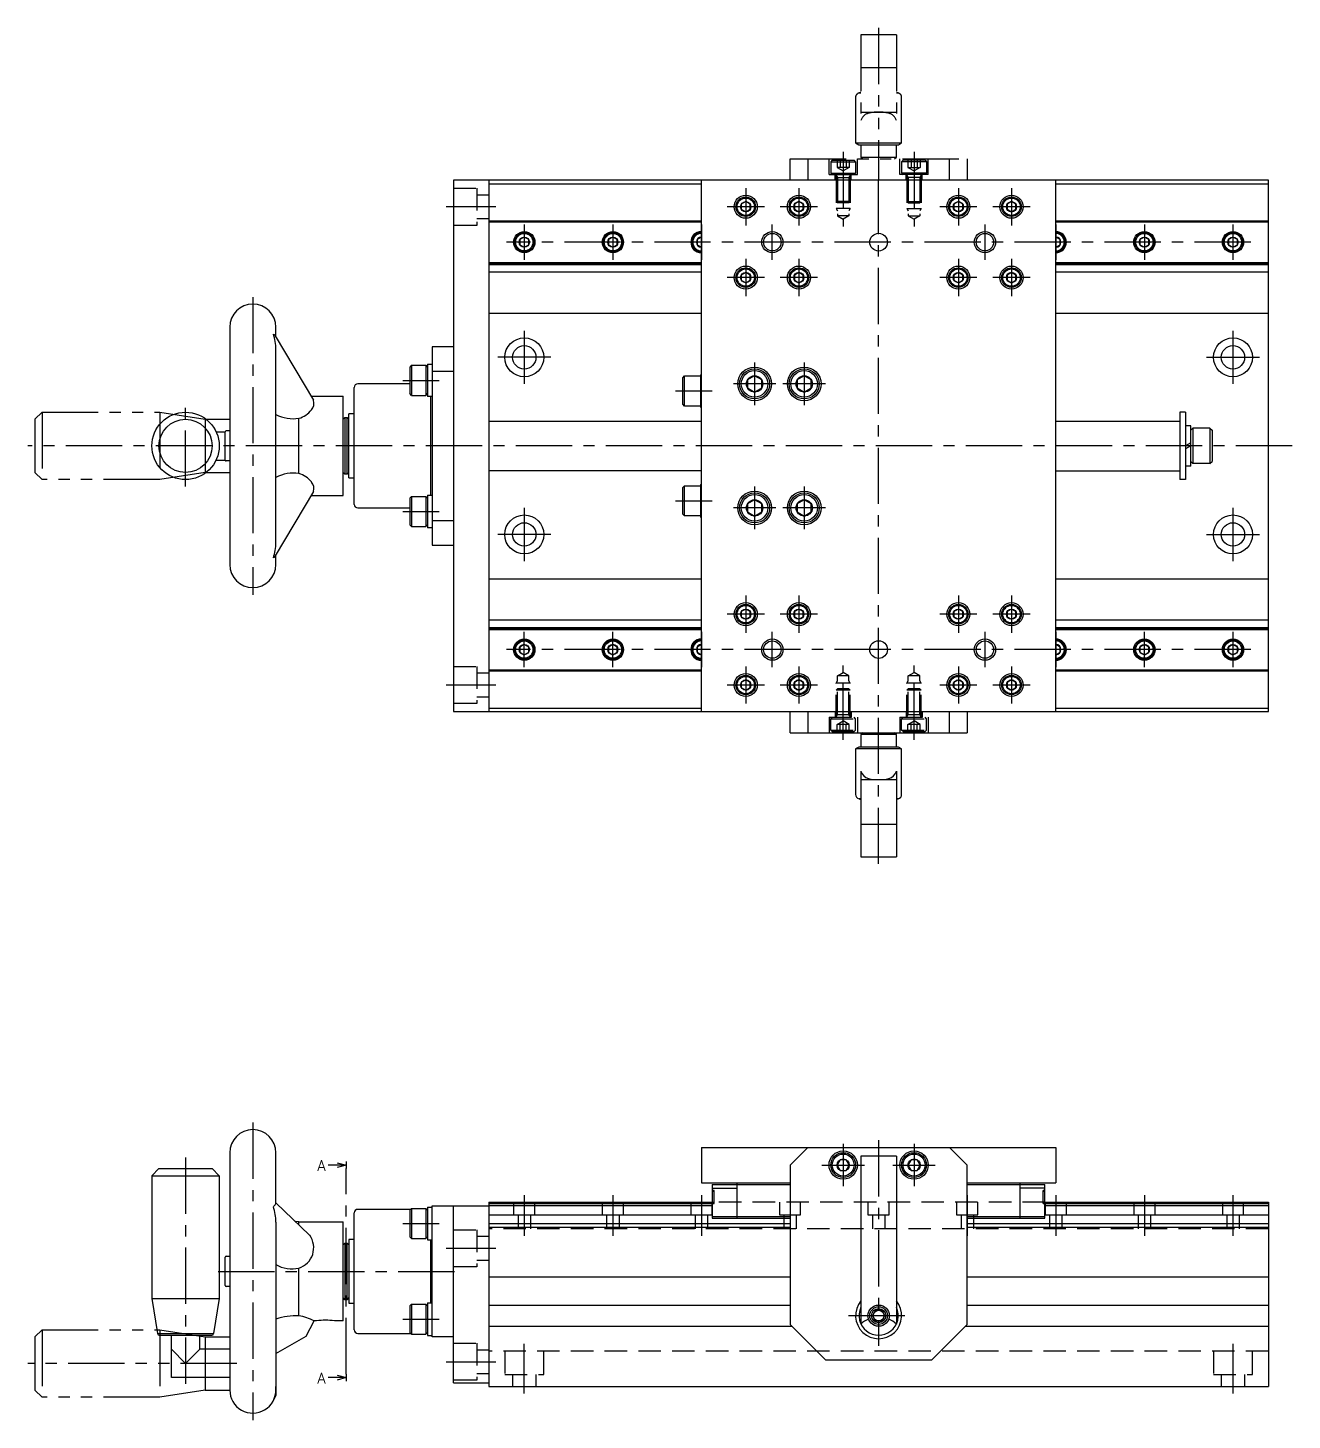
# Model space of a CAD drawing. Extents: x 0 to 704, y -11 to 401.
# Drawn here: x 346.9 to 703.7, y 8 to 401 of the extents above; entities that cross this region are included whole.
import ezdxf

# ---------------------------------------------------------------- set-up
doc = ezdxf.new("R2010")
doc.units = 0
doc.header["$LTSCALE"] = 0.5
for name, pattern in [('CENTER', [50.8, 31.75, -6.35, 6.35, -6.35]), ('DASHED', [19.05, 12.7, -6.35]), ('PHANTOM', [63.5, 31.75, -6.35, 6.35, -6.35, 6.35, -6.35])]:
    doc.linetypes.add(name, pattern=pattern)
for name, color, linetype in [('MSM_CENTER', 1, 'CENTER'), ('MSM_CONTINUOUS', 7, 'CONTINUOUS'), ('MSM_DASHED', 4, 'DASHED'), ('MSM_IMAGINARY', 6, 'PHANTOM'), ('MSM_NARROW', 5, 'CONTINUOUS'), ('MSM_PART_NUMBER', 7, 'CONTINUOUS')]:
    doc.layers.add(name, color=color, linetype=linetype)
doc.styles.get("Standard").update_dxf_attribs({"font": 'txt.shx', "height": 3, "bigfont": 'bigfont.shx'})

msp = doc.modelspace()

# ---------------------------------------------------------------- linework, layer by layer
at = {"layer": 'MSM_CENTER'}
for p, q in [((576.95, 366), (576.95, 344.96)), ((596.95, 366), (596.95, 344.96)), ((586.95, 165), (586.95, 358)), ((549.45, 355.75), (549.45, 345.25)), ((564.45, 355.75), (564.45, 345.25)), ((609.45, 355.75), (609.45, 345.25)), ((624.45, 355.75), (624.45, 345.25)), ((478.95, 350.5), (464.95, 350.5)), ((554.7, 350.5), (544.2, 350.5)), ((569.7, 350.5), (559.2, 350.5)), ((614.7, 350.5), (604.2, 350.5)), ((629.7, 350.5), (619.2, 350.5)), ((486.95, 345.5), (486.95, 335.5)), ((511.95, 345.5), (511.95, 335.5)), ((536.95, 345.5), (536.95, 335.5)), ((556.95, 335.5), (556.95, 345.5)), ((616.95, 345.5), (616.95, 335.5)), ((636.95, 345.5), (636.95, 335.5)), ((661.95, 345.5), (661.95, 335.5)), ((686.95, 345.5), (686.95, 335.5)), ((691.95, 340.5), (481.95, 340.5)), ((549.45, 335.75), (549.45, 325.25)), ((564.45, 335.75), (564.45, 325.25)), ((609.45, 335.75), (609.45, 325.25)), ((624.45, 335.75), (624.45, 325.25)), ((554.7, 330.5), (544.2, 330.5)), ((569.7, 330.5), (559.2, 330.5)), ((614.7, 330.5), (604.2, 330.5)), ((629.7, 330.5), (619.2, 330.5)), ((410.35, 325), (410.35, 241)), ((486.95, 315.5), (486.95, 300.5)), ((686.95, 315.5), (686.95, 300.5)), ((494.45, 308), (479.45, 308)), ((679.45, 308), (694.45, 308)), ((551.95, 306.5), (551.95, 294.5)), ((565.95, 306.5), (565.95, 294.5)), ((452.65, 301.5), (462.95, 301.5)), ((557.95, 300.5), (545.95, 300.5)), ((571.95, 300.5), (559.95, 300.5)), ((529.65, 298.5), (539.95, 298.5)), ((391.35, 271.5), (391.35, 294.5)), ((703.65, 283), (346.85, 283)), ((551.95, 271.5), (551.95, 259.5)), ((565.95, 271.5), (565.95, 259.5)), ((529.65, 267.5), (539.95, 267.5)), ((452.65, 264.5), (462.95, 264.5)), ((486.95, 265.5), (486.95, 250.5)), ((557.95, 265.5), (545.95, 265.5)), ((571.95, 265.5), (559.95, 265.5)), ((686.95, 265.5), (686.95, 250.5)), ((494.45, 258), (479.45, 258)), ((679.45, 258), (694.45, 258)), ((549.45, 240.75), (549.45, 230.25)), ((564.45, 240.75), (564.45, 230.25)), ((609.45, 240.75), (609.45, 230.25)), ((624.45, 240.75), (624.45, 230.25)), ((554.7, 235.5), (544.2, 235.5)), ((569.7, 235.5), (559.2, 235.5)), ((614.7, 235.5), (604.2, 235.5)), ((629.7, 235.5), (619.2, 235.5)), ((486.95, 220.5), (486.95, 230.5)), ((511.95, 220.5), (511.95, 230.5)), ((536.95, 230.5), (536.95, 220.5)), ((556.95, 220.5), (556.95, 230.5)), ((616.95, 230.5), (616.95, 220.5)), ((636.95, 230.5), (636.95, 220.5)), ((661.95, 220.5), (661.95, 230.5)), ((686.95, 230.5), (686.95, 220.5)), ((691.95, 225.5), (481.95, 225.5)), ((549.45, 220.75), (549.45, 210.25)), ((564.45, 220.75), (564.45, 210.25)), ((576.95, 200), (576.95, 221.03)), ((596.95, 200), (596.95, 221.03)), ((609.45, 220.75), (609.45, 210.25)), ((624.45, 220.75), (624.45, 210.25)), ((478.95, 215.5), (464.95, 215.5)), ((554.7, 215.5), (544.2, 215.5)), ((569.7, 215.5), (559.2, 215.5)), ((614.7, 215.5), (604.2, 215.5)), ((629.7, 215.5), (619.2, 215.5)), ((410.35, 92), (410.35, 8)), ((586.95, 87), (586.95, 29)), ((576.95, 86), (576.95, 74)), ((596.95, 86), (596.95, 74)), ((391.35, 82.1), (391.35, 18.24)), ((436.65, 21), (436.65, 79)), ((570.95, 80), (582.95, 80)), ((590.95, 80), (602.95, 80)), ((486.95, 71.5), (486.95, 60)), ((511.95, 71.5), (511.95, 60)), ((536.95, 71.5), (536.95, 60)), ((561.95, 71.5), (561.95, 60)), ((611.95, 71.5), (611.95, 60)), ((636.95, 71.5), (636.95, 60)), ((661.95, 71.5), (661.95, 60)), ((686.95, 71.5), (686.95, 60)), ((452.65, 63.5), (462.95, 63.5)), ((464.95, 56.5), (478.95, 56.5)), ((400.55, 50), (468.95, 50)), ((452.65, 36.5), (462.95, 36.5)), ((578.45, 37.5), (595.45, 37.5)), ((486.95, 15.5), (486.95, 29.5)), ((686.95, 29.5), (686.95, 15.5)), ((464.95, 24.5), (478.95, 24.5))]:
    msp.add_line(p, q, dxfattribs=at)
at = {"layer": 'MSM_CONTINUOUS'}
for p, q in [((466.95, 358), (466.95, 208)), ((696.95, 358), (466.95, 358)), ((476.95, 358), (476.95, 208)), ((536.95, 208), (536.95, 358)), ((636.95, 208), (636.95, 358)), ((696.95, 208), (696.95, 358)), ((476.95, 357), (536.95, 357)), ((636.95, 357), (696.95, 357)), ((549.45, 351.94), (548.2, 351.22)), ((548.2, 351.22), (548.2, 349.77)), ((548.2, 349.77), (549.45, 349.05)), ((550.7, 351.22), (549.45, 351.94)), ((549.45, 349.05), (550.7, 349.77)), ((550.7, 349.77), (550.7, 351.22)), ((564.45, 351.94), (563.2, 351.22)), ((563.2, 351.22), (563.2, 349.77)), ((563.2, 349.77), (564.45, 349.05)), ((565.7, 351.22), (564.45, 351.94)), ((564.45, 349.05), (565.7, 349.77)), ((565.7, 349.77), (565.7, 351.22)), ((609.45, 351.94), (608.2, 351.22)), ((608.2, 351.22), (608.2, 349.77)), ((608.2, 349.77), (609.45, 349.05)), ((610.7, 351.22), (609.45, 351.94)), ((609.45, 349.05), (610.7, 349.77)), ((610.7, 349.77), (610.7, 351.22)), ((624.45, 351.94), (623.2, 351.22)), ((623.2, 351.22), (623.2, 349.77)), ((623.2, 349.77), (624.45, 349.05)), ((625.7, 351.22), (624.45, 351.94)), ((624.45, 349.05), (625.7, 349.77)), ((625.7, 349.77), (625.7, 351.22)), ((476.95, 346.5), (536.95, 346.5)), ((476.95, 346.2), (536.95, 346.2)), ((636.95, 346.5), (696.95, 346.5)), ((636.95, 346.2), (696.95, 346.2)), ((486.95, 341.94), (485.7, 341.22)), ((488.2, 341.22), (486.95, 341.94)), ((511.95, 341.94), (510.7, 341.22)), ((513.2, 341.22), (511.95, 341.94)), ((536.95, 341.94), (535.7, 341.22)), ((638.2, 341.22), (636.95, 341.94)), ((661.95, 341.94), (660.7, 341.22)), ((663.2, 341.22), (661.95, 341.94)), ((686.95, 341.94), (685.7, 341.22)), ((688.2, 341.22), (686.95, 341.94)), ((485.7, 341.22), (485.7, 339.77)), ((485.7, 339.77), (486.95, 339.05)), ((486.95, 339.05), (488.2, 339.77)), ((488.2, 339.77), (488.2, 341.22)), ((510.7, 341.22), (510.7, 339.77)), ((510.7, 339.77), (511.95, 339.05)), ((511.95, 339.05), (513.2, 339.77)), ((513.2, 339.77), (513.2, 341.22)), ((535.7, 341.22), (535.7, 339.77)), ((535.7, 339.77), (536.95, 339.05)), ((636.95, 339.05), (638.2, 339.77)), ((638.2, 339.77), (638.2, 341.22)), ((660.7, 341.22), (660.7, 339.77)), ((660.7, 339.77), (661.95, 339.05)), ((661.95, 339.05), (663.2, 339.77)), ((663.2, 339.77), (663.2, 341.22)), ((685.7, 341.22), (685.7, 339.77)), ((685.7, 339.77), (686.95, 339.05)), ((686.95, 339.05), (688.2, 339.77)), ((688.2, 339.77), (688.2, 341.22)), ((476.95, 334.79), (536.95, 334.79)), ((476.95, 334.5), (536.95, 334.5)), ((476.95, 334.24), (536.95, 334.24)), ((636.95, 334.79), (696.95, 334.79)), ((636.95, 334.5), (696.95, 334.5)), ((636.95, 334.24), (696.95, 334.24)), ((476.95, 332.12), (536.95, 332.12)), ((549.45, 331.94), (548.2, 331.22)), ((548.2, 331.22), (548.2, 329.77)), ((550.7, 331.22), (549.45, 331.94)), ((550.7, 329.77), (550.7, 331.22)), ((564.45, 331.94), (563.2, 331.22)), ((563.2, 331.22), (563.2, 329.77)), ((565.7, 331.22), (564.45, 331.94)), ((565.7, 329.77), (565.7, 331.22)), ((609.45, 331.94), (608.2, 331.22)), ((608.2, 331.22), (608.2, 329.77)), ((610.7, 331.22), (609.45, 331.94)), ((610.7, 329.77), (610.7, 331.22)), ((624.45, 331.94), (623.2, 331.22)), ((623.2, 331.22), (623.2, 329.77)), ((625.7, 331.22), (624.45, 331.94)), ((625.7, 329.77), (625.7, 331.22)), ((636.95, 332.12), (696.95, 332.12)), ((548.2, 329.77), (549.45, 329.05)), ((549.45, 329.05), (550.7, 329.77)), ((563.2, 329.77), (564.45, 329.05)), ((564.45, 329.05), (565.7, 329.77)), ((608.2, 329.77), (609.45, 329.05)), ((609.45, 329.05), (610.7, 329.77)), ((623.2, 329.77), (624.45, 329.05)), ((624.45, 329.05), (625.7, 329.77)), ((476.95, 320.5), (536.95, 320.5)), ((636.95, 320.5), (696.95, 320.5)), ((403.85, 316.5), (403.85, 249.5)), ((416.85, 313.76), (416.85, 316.5)), ((416.67, 314.06), (427.46, 295.86)), ((466.95, 311), (460.95, 311)), ((460.95, 311), (460.95, 255)), ((416.85, 255.65), (416.85, 310.25)), ((455.15, 305.75), (454.65, 305.25)), ((454.65, 305.25), (454.65, 297.75)), ((455.15, 305.75), (455.15, 297.25)), ((455.15, 305.75), (459.15, 305.75)), ((459.15, 305.75), (459.65, 305.25)), ((459.15, 305.75), (459.15, 297.25)), ((459.65, 306.1), (460.95, 306.1)), ((459.65, 306.1), (459.65, 296.9)), ((466.95, 304.01), (460.95, 304.01)), ((531.65, 302.25), (532.15, 302.75)), ((532.15, 302.75), (536.65, 302.75)), ((532.15, 294.25), (532.15, 302.75)), ((536.65, 303.1), (536.95, 303.1)), ((536.65, 303.1), (536.65, 293.9)), ((551.95, 302.8), (549.95, 301.65)), ((553.95, 301.65), (551.95, 302.8)), ((565.95, 302.8), (563.95, 301.65)), ((567.95, 301.65), (565.95, 302.8)), ((438.95, 266.5), (438.95, 299.5)), ((454.65, 300.5), (439.95, 300.5)), ((531.65, 294.75), (531.65, 302.25)), ((549.95, 301.65), (549.95, 299.34)), ((549.95, 299.34), (551.95, 298.19)), ((551.95, 298.19), (553.95, 299.34)), ((553.95, 299.34), (553.95, 301.65)), ((563.95, 301.65), (563.95, 299.34)), ((563.95, 299.34), (565.95, 298.19)), ((565.95, 298.19), (567.95, 299.34)), ((567.95, 299.34), (567.95, 301.65)), ((426.79, 297), (435.85, 297)), ((435.85, 269), (435.85, 297)), ((455.15, 297.25), (454.65, 297.75)), ((455.15, 297.25), (459.15, 297.25)), ((459.15, 297.25), (459.65, 297.75)), ((460.95, 296.9), (459.65, 296.9)), ((460.55, 269.1), (460.55, 296.9)), ((536.65, 298.5), (536.95, 298.67)), ((536.65, 297.74), (536.95, 297.92)), ((436.35, 291), (435.85, 290.5)), ((436.35, 291), (436.35, 275)), ((436.35, 291), (436.95, 291)), ((436.95, 275), (436.95, 291)), ((436.95, 291), (437.45, 290.5)), ((438.95, 292), (437.45, 292)), ((437.45, 274), (437.45, 292)), ((532.15, 294.25), (531.65, 294.75)), ((536.65, 294.25), (532.15, 294.25)), ((536.65, 293.9), (536.95, 293.9)), ((671.95, 292.5), (671.95, 273.5)), ((673.55, 292.5), (671.95, 292.5)), ((673.55, 292.5), (673.55, 273.5)), ((399.97, 287), (402.55, 287)), ((402.55, 279), (402.55, 287)), ((403.85, 287.25), (402.8, 287.25)), ((423.35, 275.2), (423.35, 290.79)), ((476.95, 290), (536.95, 290)), ((636.95, 290), (671.95, 290)), ((675.05, 288.7), (673.55, 288.7)), ((675.05, 277.3), (675.05, 288.7)), ((675.65, 288), (675.05, 287.4)), ((675.65, 288), (675.65, 278)), ((680.45, 288), (675.65, 288)), ((680.45, 288), (680.45, 278)), ((680.45, 288), (681.05, 287.4)), ((681.05, 287.4), (681.05, 278.6)), ((675.05, 283.86), (673.55, 283)), ((675.05, 283), (673.55, 282.13)), ((399.97, 279), (402.55, 279)), ((403.85, 278.75), (402.8, 278.75)), ((436.35, 275), (435.85, 275.5)), ((436.95, 275), (437.45, 275.5)), ((536.95, 276), (476.95, 276)), ((636.95, 276), (671.95, 276)), ((675.05, 277.3), (673.55, 277.3)), ((675.65, 278), (675.05, 278.6)), ((680.45, 278), (675.65, 278)), ((680.45, 278), (681.05, 278.6)), ((436.95, 275), (436.35, 275)), ((437.45, 274), (438.95, 274)), ((531.65, 271.25), (532.15, 271.75)), ((531.65, 263.75), (531.65, 271.25)), ((532.15, 271.75), (536.65, 271.75)), ((532.15, 263.25), (532.15, 271.75)), ((536.65, 272.1), (536.95, 272.1)), ((536.65, 272.1), (536.65, 262.9)), ((673.55, 273.5), (671.95, 273.5)), ((427.46, 270.13), (416.68, 251.93)), ((426.79, 269), (435.85, 269)), ((455.15, 268.75), (454.65, 268.25)), ((454.65, 268.25), (454.65, 260.75)), ((455.15, 268.75), (455.15, 260.25)), ((455.15, 268.75), (459.15, 268.75)), ((459.15, 268.75), (459.65, 268.25)), ((459.15, 268.75), (459.15, 260.25)), ((459.65, 269.1), (460.95, 269.1)), ((459.65, 269.1), (459.65, 259.9)), ((536.65, 267.5), (536.95, 267.67)), ((551.95, 267.8), (549.95, 266.65)), ((553.95, 266.65), (551.95, 267.8)), ((565.95, 267.8), (563.95, 266.65)), ((567.95, 266.65), (565.95, 267.8)), ((439.95, 265.5), (454.65, 265.5)), ((532.15, 263.25), (531.65, 263.75)), ((536.65, 266.74), (536.95, 266.92)), ((549.95, 266.65), (549.95, 264.34)), ((549.95, 264.34), (551.95, 263.19)), ((551.95, 263.19), (553.95, 264.34)), ((553.95, 264.34), (553.95, 266.65)), ((563.95, 266.65), (563.95, 264.34)), ((563.95, 264.34), (565.95, 263.19)), ((565.95, 263.19), (567.95, 264.34)), ((567.95, 264.34), (567.95, 266.65)), ((455.15, 260.25), (454.65, 260.75)), ((455.15, 260.25), (459.15, 260.25)), ((459.15, 260.25), (459.65, 260.75)), ((460.95, 259.9), (459.65, 259.9)), ((460.95, 261.98), (466.95, 261.98)), ((536.65, 263.25), (532.15, 263.25)), ((536.65, 262.9), (536.95, 262.9)), ((416.85, 249.5), (416.85, 252.22)), ((460.95, 255), (466.95, 255)), ((476.95, 245.5), (536.95, 245.5)), ((636.95, 245.5), (696.95, 245.5)), ((549.45, 236.94), (548.2, 236.22)), ((548.2, 236.22), (548.2, 234.77)), ((550.7, 236.22), (549.45, 236.94)), ((550.7, 234.77), (550.7, 236.22)), ((564.45, 236.94), (563.2, 236.22)), ((563.2, 236.22), (563.2, 234.77)), ((565.7, 236.22), (564.45, 236.94)), ((565.7, 234.77), (565.7, 236.22)), ((609.45, 236.94), (608.2, 236.22)), ((608.2, 236.22), (608.2, 234.77)), ((610.7, 236.22), (609.45, 236.94)), ((610.7, 234.77), (610.7, 236.22)), ((624.45, 236.94), (623.2, 236.22)), ((623.2, 236.22), (623.2, 234.77)), ((625.7, 236.22), (624.45, 236.94)), ((625.7, 234.77), (625.7, 236.22)), ((476.95, 233.87), (536.95, 233.87)), ((548.2, 234.77), (549.45, 234.05)), ((549.45, 234.05), (550.7, 234.77)), ((563.2, 234.77), (564.45, 234.05)), ((564.45, 234.05), (565.7, 234.77)), ((608.2, 234.77), (609.45, 234.05)), ((609.45, 234.05), (610.7, 234.77)), ((623.2, 234.77), (624.45, 234.05)), ((624.45, 234.05), (625.7, 234.77)), ((636.95, 233.87), (696.95, 233.87)), ((476.95, 231.75), (536.95, 231.75)), ((476.95, 231.5), (536.95, 231.5)), ((476.95, 231.2), (536.95, 231.2)), ((636.95, 231.75), (696.95, 231.75)), ((636.95, 231.5), (696.95, 231.5)), ((636.95, 231.2), (696.95, 231.2)), ((486.95, 226.94), (485.7, 226.22)), ((485.7, 226.22), (485.7, 224.77)), ((485.7, 224.77), (486.95, 224.05)), ((488.2, 226.22), (486.95, 226.94)), ((486.95, 224.05), (488.2, 224.77)), ((488.2, 224.77), (488.2, 226.22)), ((511.95, 226.94), (510.7, 226.22)), ((510.7, 226.22), (510.7, 224.77)), ((510.7, 224.77), (511.95, 224.05)), ((513.2, 226.22), (511.95, 226.94)), ((511.95, 224.05), (513.2, 224.77)), ((513.2, 224.77), (513.2, 226.22)), ((536.95, 226.94), (535.7, 226.22)), ((535.7, 226.22), (535.7, 224.77)), ((535.7, 224.77), (536.95, 224.05)), ((638.2, 226.22), (636.95, 226.94)), ((636.95, 224.05), (638.2, 224.77)), ((638.2, 224.77), (638.2, 226.22)), ((661.95, 226.94), (660.7, 226.22)), ((660.7, 226.22), (660.7, 224.77)), ((660.7, 224.77), (661.95, 224.05)), ((663.2, 226.22), (661.95, 226.94)), ((661.95, 224.05), (663.2, 224.77)), ((663.2, 224.77), (663.2, 226.22)), ((686.95, 226.94), (685.7, 226.22)), ((685.7, 226.22), (685.7, 224.77)), ((685.7, 224.77), (686.95, 224.05)), ((688.2, 226.22), (686.95, 226.94)), ((686.95, 224.05), (688.2, 224.77)), ((688.2, 224.77), (688.2, 226.22)), ((476.95, 219.79), (536.95, 219.79)), ((476.95, 219.5), (536.95, 219.5)), ((549.45, 216.94), (548.2, 216.22)), ((548.2, 216.22), (548.2, 214.77)), ((550.7, 216.22), (549.45, 216.94)), ((550.7, 214.77), (550.7, 216.22)), ((564.45, 216.94), (563.2, 216.22)), ((563.2, 216.22), (563.2, 214.77)), ((565.7, 216.22), (564.45, 216.94)), ((565.7, 214.77), (565.7, 216.22)), ((609.45, 216.94), (608.2, 216.22)), ((608.2, 216.22), (608.2, 214.77)), ((610.7, 216.22), (609.45, 216.94)), ((610.7, 214.77), (610.7, 216.22)), ((624.45, 216.94), (623.2, 216.22)), ((623.2, 216.22), (623.2, 214.77)), ((625.7, 216.22), (624.45, 216.94)), ((625.7, 214.77), (625.7, 216.22)), ((636.95, 219.79), (696.95, 219.79)), ((636.95, 219.5), (696.95, 219.5)), ((548.2, 214.77), (549.45, 214.05)), ((549.45, 214.05), (550.7, 214.77)), ((563.2, 214.77), (564.45, 214.05)), ((564.45, 214.05), (565.7, 214.77)), ((608.2, 214.77), (609.45, 214.05)), ((609.45, 214.05), (610.7, 214.77)), ((623.2, 214.77), (624.45, 214.05)), ((624.45, 214.05), (625.7, 214.77)), ((476.95, 209), (536.95, 209)), ((636.95, 209), (696.95, 209)), ((466.95, 208), (696.95, 208)), ((561.95, 202), (561.95, 208)), ((566.95, 208), (566.95, 202)), ((606.95, 202), (606.95, 208)), ((611.95, 208), (611.95, 202)), ((561.95, 202), (611.95, 202)), ((582.45, 202), (581.95, 201.5)), ((581.95, 201.5), (581.95, 198)), ((591.95, 201.5), (581.95, 201.5)), ((591.95, 201.5), (591.45, 202)), ((591.95, 198), (591.95, 201.5)), ((581.32, 198), (580.45, 197.5)), ((580.45, 197.5), (580.45, 184.63)), ((593.45, 197.5), (580.45, 197.5)), ((592.59, 198), (581.32, 198)), ((593.45, 197.5), (592.59, 198)), ((593.45, 184.63), (593.45, 197.5)), ((581.95, 191.14), (581.95, 167)), ((591.95, 188.78), (581.95, 188.78)), ((591.95, 191.14), (591.95, 167)), ((581.95, 183.37), (581.43, 183.37)), ((592.48, 183.37), (591.95, 183.37)), ((581.95, 176.22), (591.95, 176.22)), ((581.95, 167), (591.95, 167)), ((403.85, 83.5), (403.85, 16.5)), ((416.85, 69.38), (416.85, 83.5)), ((536.95, 85), (536.95, 75)), ((536.95, 85), (636.95, 85)), ((566.95, 85), (561.95, 80)), ((611.95, 80), (606.95, 85)), ((636.95, 85), (636.95, 75)), ((381.85, 77), (383.85, 79)), ((383.85, 79), (398.85, 79)), ((400.85, 77), (398.85, 79)), ((561.95, 80), (561.95, 35)), ((576.09, 81.5), (575.22, 80)), ((575.22, 80), (576.09, 78.5)), ((577.82, 81.5), (576.09, 81.5)), ((578.68, 80), (577.82, 81.5)), ((577.82, 78.5), (578.68, 80)), ((591.95, 82.5), (581.95, 82.5)), ((581.95, 82.5), (581.95, 35.14)), ((591.95, 82.5), (591.95, 35.14)), ((596.09, 81.5), (595.22, 80)), ((595.22, 80), (596.09, 78.5)), ((597.82, 81.5), (596.09, 81.5)), ((598.68, 80), (597.82, 81.5)), ((597.82, 78.5), (598.68, 80)), ((611.95, 35), (611.95, 80)), ((381.85, 77), (381.85, 42.33)), ((381.85, 77), (400.85, 77)), ((400.85, 77), (400.85, 42.33)), ((536.95, 75), (561.95, 75)), ((547, 65), (547, 75)), ((576.09, 78.5), (577.82, 78.5)), ((596.09, 78.5), (597.82, 78.5)), ((611.95, 75), (636.95, 75)), ((626.9, 65), (626.9, 75)), ((540, 74.5), (561.95, 74.5)), ((540, 74.5), (540, 65)), ((540, 73.5), (547, 73.5)), ((540.5, 72.8), (540, 72.8)), ((540.5, 72.5), (540, 72.5)), ((540.5, 69.2), (540.5, 72.8)), ((611.95, 74.5), (633.9, 74.5)), ((633.9, 73.5), (626.9, 73.5)), ((633.9, 72.8), (633.4, 72.8)), ((633.4, 69.2), (633.4, 72.8)), ((633.9, 72.5), (633.4, 72.5)), ((633.9, 65), (633.9, 74.5)), ((426.38, 60.19), (416.85, 69.38)), ((454.9, 67.5), (439.95, 67.5)), ((455.15, 67.75), (454.65, 67.25)), ((454.65, 67.25), (454.65, 59.75)), ((455.15, 67.75), (455.15, 59.25)), ((455.15, 67.75), (459.15, 67.75)), ((459.15, 67.75), (459.65, 67.25)), ((459.15, 67.75), (459.15, 59.25)), ((459.65, 68.1), (460.95, 68.1)), ((459.65, 68.1), (459.65, 58.9)), ((460.95, 68.5), (476.95, 68.5)), ((460.95, 31.5), (460.95, 68.5)), ((466.95, 18.5), (466.95, 68.5)), ((476.95, 69.5), (540.5, 69.5)), ((476.95, 69.5), (476.95, 17.5)), ((476.95, 69.2), (540, 69.2)), ((476.95, 68.55), (540, 68.55)), ((540, 69.2), (540.5, 69.2)), ((633.4, 69.5), (696.95, 69.5)), ((633.4, 69.2), (633.9, 69.2)), ((633.9, 69.2), (696.95, 69.2)), ((633.9, 68.55), (696.95, 68.55)), ((696.95, 69.5), (696.95, 17.5)), ((416.85, 63.89), (416.85, 14.93)), ((423.35, 64), (422.34, 64.09)), ((423.35, 63.11), (423.35, 64)), ((423.35, 64), (435.85, 64)), ((435.85, 36), (435.85, 64)), ((438.95, 33.5), (438.95, 66.5)), ((476.95, 65.95), (540, 65.95)), ((476.95, 63.5), (561.95, 63.5)), ((540, 65.5), (561.95, 65.5)), ((540, 65), (561.95, 65)), ((611.95, 65.5), (633.9, 65.5)), ((611.95, 65), (633.9, 65)), ((611.95, 63.5), (696.95, 63.5)), ((633.9, 65.95), (696.95, 65.95)), ((438.95, 59), (437.45, 59)), ((437.45, 59), (437.45, 41)), ((455.15, 59.25), (454.65, 59.75)), ((455.15, 59.25), (459.15, 59.25)), ((459.15, 59.25), (459.65, 59.75)), ((476.95, 62.49), (561.95, 62.49)), ((611.95, 62.49), (696.95, 62.49)), ((436.35, 58), (435.85, 57.5)), ((436.35, 58), (436.35, 42)), ((436.35, 58), (436.95, 58)), ((436.95, 42), (436.95, 58)), ((436.95, 58), (437.45, 57.5)), ((459.65, 58.9), (460.95, 58.9)), ((460.55, 41.1), (460.55, 58.9)), ((402.55, 46), (402.55, 54)), ((402.8, 54.25), (403.85, 54.25)), ((423.35, 37.44), (423.35, 50.93)), ((476.95, 48.5), (561.95, 48.5)), ((611.95, 48.5), (696.95, 48.5)), ((403.85, 45.75), (402.8, 45.75)), ((381.85, 42.33), (400.85, 42.33)), ((381.85, 42.33), (383.42, 32.42)), ((400.85, 42.33), (399.28, 32.42)), ((436.35, 42), (435.85, 42.5)), ((436.95, 42), (436.35, 42)), ((436.95, 42), (437.45, 42.5)), ((437.45, 41), (438.95, 41)), ((455.15, 40.75), (454.65, 40.25)), ((454.65, 40.25), (454.65, 32.75)), ((455.15, 40.75), (455.15, 32.25)), ((455.15, 40.75), (459.15, 40.75)), ((459.15, 40.75), (459.65, 40.25)), ((459.15, 40.75), (459.15, 32.25)), ((459.65, 41.1), (460.95, 41.1)), ((459.65, 41.1), (459.65, 31.9)), ((476.95, 40.5), (561.95, 40.5)), ((611.95, 40.5), (696.95, 40.5)), ((425.43, 31.67), (427.65, 36)), ((428.35, 36), (427.65, 36)), ((435.85, 36), (433.35, 36)), ((586.09, 39), (585.22, 37.5)), ((585.22, 37.5), (586.09, 36)), ((587.82, 39), (586.09, 39)), ((586.09, 36), (587.82, 36)), ((588.68, 37.5), (587.82, 39)), ((587.82, 36), (588.68, 37.5)), ((383.42, 32.42), (399.28, 32.42)), ((383.92, 32), (398.79, 32)), ((387.35, 20), (387.35, 32)), ((395.35, 28), (395.35, 32)), ((416.85, 26.83), (425.43, 31.67)), ((439.95, 32.5), (454.9, 32.5)), ((455.15, 32.25), (454.65, 32.75)), ((455.15, 32.25), (459.15, 32.25)), ((459.15, 32.25), (459.65, 32.75)), ((459.65, 31.9), (460.95, 31.9)), ((466.95, 31.5), (460.95, 31.5)), ((476.95, 34.5), (562.45, 34.5)), ((561.95, 35), (571.95, 25)), ((601.95, 25), (611.95, 35)), ((611.45, 34.5), (696.95, 34.5)), ((387.35, 28), (391.35, 24)), ((391.35, 24), (395.35, 28)), ((403.85, 28), (395.35, 28)), ((571.95, 25), (601.95, 25)), ((403.85, 20), (387.35, 20)), ((416.8, 17.54), (416.85, 17.48)), ((416.85, 16.64), (416.8, 17.54)), ((466.95, 18.5), (476.95, 18.5)), ((476.95, 17.5), (696.95, 17.5)), ((416.14, 13.54), (416.85, 14.93))]:
    msp.add_line(p, q, dxfattribs=at)
for centre, radius in [((549.45, 350.5), 3.25), ((564.45, 350.5), 3.25), ((609.45, 350.5), 3.25), ((624.45, 350.5), 3.25), ((549.45, 350.5), 2.75), ((549.45, 350.5), 2.45), ((549.45, 350.5), 1.44), ((564.45, 350.5), 2.75), ((564.45, 350.5), 2.45), ((564.45, 350.5), 1.44), ((609.45, 350.5), 2.75), ((609.45, 350.5), 2.45), ((609.45, 350.5), 1.44), ((624.45, 350.5), 2.75), ((624.45, 350.5), 2.45), ((624.45, 350.5), 1.44), ((486.95, 340.5), 3), ((486.95, 340.5), 2.75), ((486.95, 340.5), 2.45), ((486.95, 340.5), 1.44), ((511.95, 340.5), 3), ((511.95, 340.5), 2.75), ((511.95, 340.5), 2.45), ((511.95, 340.5), 1.44), ((556.95, 340.5), 2.46), ((586.95, 340.5), 2.5), ((616.95, 340.5), 2.46), ((661.95, 340.5), 3), ((661.95, 340.5), 2.75), ((661.95, 340.5), 2.45), ((661.95, 340.5), 1.44), ((686.95, 340.5), 3), ((686.95, 340.5), 2.75), ((686.95, 340.5), 2.45), ((686.95, 340.5), 1.44), ((549.45, 330.5), 3.25), ((549.45, 330.5), 2.75), ((549.45, 330.5), 2.45), ((549.45, 330.5), 1.44), ((564.45, 330.5), 3.25), ((564.45, 330.5), 2.75), ((564.45, 330.5), 2.45), ((564.45, 330.5), 1.44), ((609.45, 330.5), 3.25), ((609.45, 330.5), 2.75), ((609.45, 330.5), 2.45), ((609.45, 330.5), 1.44), ((624.45, 330.5), 3.25), ((624.45, 330.5), 2.75), ((624.45, 330.5), 2.45), ((624.45, 330.5), 1.44), ((486.95, 308), 5.5), ((486.95, 308), 3.3), ((686.95, 308), 5.5), ((686.95, 308), 3.3), ((551.95, 300.5), 4.75), ((551.95, 300.5), 4.25), ((551.95, 300.5), 3.75), ((551.95, 300.5), 2.31), ((565.95, 300.5), 4.75), ((565.95, 300.5), 4.25), ((565.95, 300.5), 3.75), ((565.95, 300.5), 2.31), ((391.35, 283), 9.5), ((391.35, 283), 7.5), ((551.95, 265.5), 4.75), ((551.95, 265.5), 4.25), ((551.95, 265.5), 3.75), ((551.95, 265.5), 2.31), ((565.95, 265.5), 4.75), ((565.95, 265.5), 4.25), ((565.95, 265.5), 3.75), ((565.95, 265.5), 2.31), ((486.95, 258), 5.5), ((686.95, 258), 5.5), ((486.95, 258), 3.3), ((686.95, 258), 3.3), ((549.45, 235.5), 3.25), ((549.45, 235.5), 2.75), ((549.45, 235.5), 2.45), ((549.45, 235.5), 1.44), ((564.45, 235.5), 3.25), ((564.45, 235.5), 2.75), ((564.45, 235.5), 2.45), ((564.45, 235.5), 1.44), ((609.45, 235.5), 3.25), ((609.45, 235.5), 2.75), ((609.45, 235.5), 2.45), ((609.45, 235.5), 1.44), ((624.45, 235.5), 3.25), ((624.45, 235.5), 2.75), ((624.45, 235.5), 2.45), ((624.45, 235.5), 1.44), ((486.95, 225.5), 3), ((486.95, 225.5), 2.75), ((486.95, 225.5), 2.45), ((511.95, 225.5), 3), ((511.95, 225.5), 2.75), ((511.95, 225.5), 2.45), ((556.95, 225.5), 2.46), ((586.95, 225.5), 2.5), ((616.95, 225.5), 2.46), ((661.95, 225.5), 3), ((661.95, 225.5), 2.75), ((661.95, 225.5), 2.45), ((686.95, 225.5), 3), ((686.95, 225.5), 2.75), ((686.95, 225.5), 2.45), ((486.95, 225.5), 1.44), ((511.95, 225.5), 1.44), ((661.95, 225.5), 1.44), ((686.95, 225.5), 1.44), ((549.45, 215.5), 3.25), ((549.45, 215.5), 2.75), ((549.45, 215.5), 2.45), ((549.45, 215.5), 1.44), ((564.45, 215.5), 3.25), ((564.45, 215.5), 2.75), ((564.45, 215.5), 2.45), ((564.45, 215.5), 1.44), ((609.45, 215.5), 3.25), ((609.45, 215.5), 2.75), ((609.45, 215.5), 2.45), ((609.45, 215.5), 1.44), ((624.45, 215.5), 3.25), ((624.45, 215.5), 2.75), ((624.45, 215.5), 2.45), ((624.45, 215.5), 1.44), ((576.95, 80), 4), ((576.95, 80), 3.5), ((576.95, 80), 3.1), ((596.95, 80), 4), ((596.95, 80), 3.5), ((596.95, 80), 3.1), ((576.95, 80), 1.73), ((596.95, 80), 1.73), ((586.95, 37.5), 3), ((586.95, 37.5), 2.5), ((586.95, 37.5), 1.5)]:
    msp.add_circle(centre, radius, dxfattribs=at)
for centre, radius, start, end in [((536.95, 340.5), 3, 90, 270), ((536.95, 340.5), 2.75, 90, 270), ((536.95, 340.5), 2.45, 90, 270), ((536.95, 340.5), 1.44, 90, 270), ((636.95, 340.5), 3, 270, 90), ((636.95, 340.5), 2.75, 270, 90), ((636.95, 340.5), 2.45, 270, 90), ((636.95, 340.5), 1.44, 270, 90), ((410.35, 316.5), 6.5, 0, 180), ((404.03, 310.35), 12.82, 359.5719, 19.2328), ((415.61, 313.47), 1.22, 29.0683, 64.5286), ((439.95, 299.5), 1, 90, 180), ((424.96, 295), 2.64, 316.6036, 19.0864), ((421.81, 301.52), 10.85, 242.8197, 278.2299), ((421.52, 297.29), 6.76, 285.7696, 322.5638), ((402.8, 287), 0.251, 90.1566, 179.9351), ((402.8, 279), 0.25, 180, 270), ((421.81, 264.47), 10.85, 81.7701, 117.1803), ((421.52, 268.7), 6.76, 37.4362, 74.2304), ((424.96, 270.99), 2.64, 340.9136, 43.3964), ((439.95, 266.5), 1, 180, 270), ((404.04, 255.64), 12.81, 340.7625, 0.0728), ((415.61, 252.52), 1.22, 295.4714, 330.9317), ((410.35, 249.5), 6.5, 180, 0), ((536.95, 225.5), 3, 90, 270), ((536.95, 225.5), 2.75, 90, 270), ((536.95, 225.5), 2.45, 90, 270), ((636.95, 225.5), 3, 270, 90), ((636.95, 225.5), 2.75, 270, 90), ((636.95, 225.5), 2.45, 270, 90), ((536.95, 225.5), 1.44, 90, 270), ((636.95, 225.5), 1.44, 270, 90), ((549.45, 215.5), 1.28, 60, 120), ((584.74, 191.94), 2.9, 195.9752, 257.0752), ((586.62, 198.79), 10.01, 255.3277, 271.8838), ((587.28, 198.79), 10.01, 268.1162, 284.6723), ((589.17, 191.94), 2.9, 282.9248, 344.0248), ((581.75, 184.63), 1.3, 180, 255.4299), ((586.95, 204.64), 21.97, 255.4299, 256.8456), ((586.95, 204.64), 21.97, 283.1544, 284.5701), ((592.15, 184.63), 1.3, 284.5701, 0), ((410.35, 83.5), 6.5, 0, 180), ((413.65, 70.83), 3.6, 313.7895, 329.2334), ((403.38, 63.91), 13.48, 359.9182, 18.7196), ((416.04, 69.4), 0.816, 329.6799, 358.5219), ((439.95, 66.5), 1, 90, 180), ((421.5, 56.66), 6.03, 287.9436, 35.8477), ((402.8, 54), 0.25, 90, 180), ((421.32, 59.44), 8.75, 239.3292, 283.4595), ((402.8, 46), 0.25, 180, 270), ((586.95, 37.5), 6.5, 140.2849, 39.7151), ((586.95, 37.5), 5.53, 154.7754, 25.2246), ((422.82, 17.4), 20.04, 88.4678, 107.3123), ((421.24, 23.96), 13.64, 61.953, 81.0723), ((430.86, 19.66), 16.53, 81.3468, 98.7321), ((586.81, 29.89), 7.15, 112.1156, 132.7693), ((587.1, 29.89), 7.15, 47.2307, 67.8844), ((383.92, 32.5), 0.5, 189, 270), ((398.79, 32.5), 0.5, 270, 351), ((439.95, 33.5), 1, 180, 270), ((410.35, 16.5), 6.5, 180.0069, 1.2501)]:
    msp.add_arc(centre, radius, start, end, dxfattribs=at)
at = {"layer": 'MSM_DASHED'}
for p, q in [((574.95, 358), (574.95, 350)), ((575.33, 358), (575.33, 347.9)), ((578.57, 358), (578.57, 347.9)), ((578.95, 358), (578.95, 350)), ((594.95, 358), (594.95, 350)), ((595.33, 358), (595.33, 347.9)), ((598.57, 358), (598.57, 347.9)), ((598.95, 358), (598.95, 350)), ((466.95, 355.75), (473.55, 355.75)), ((473.55, 355.75), (473.55, 345.25)), ((476.95, 353.8), (473.55, 353.8)), ((578.95, 350), (574.95, 350)), ((574.95, 350), (575.33, 349.34)), ((578.95, 350), (578.57, 349.34)), ((594.95, 350), (598.95, 350)), ((594.95, 350), (595.33, 349.34)), ((598.95, 350), (598.57, 349.34)), ((473.55, 347.2), (476.95, 347.2)), ((578.57, 347.9), (575.33, 347.9)), ((575.33, 347.9), (576.95, 346.96)), ((578.57, 347.9), (576.95, 346.96)), ((595.33, 347.9), (598.57, 347.9)), ((595.33, 347.9), (596.95, 346.96)), ((598.57, 347.9), (596.95, 346.96)), ((473.55, 345.25), (466.95, 345.25)), ((466.95, 220.75), (473.55, 220.75)), ((473.55, 220.75), (473.55, 210.25)), ((476.95, 218.8), (473.55, 218.8)), ((574.95, 216), (575.33, 216.65)), ((575.33, 218.1), (576.95, 219.03)), ((575.33, 207.2), (575.33, 218.1)), ((578.57, 218.1), (575.33, 218.1)), ((578.57, 218.1), (576.95, 219.03)), ((578.57, 207.2), (578.57, 218.1)), ((578.95, 216), (578.57, 216.65)), ((594.95, 216), (595.33, 216.65)), ((595.33, 218.1), (596.95, 219.03)), ((595.33, 207.2), (595.33, 218.1)), ((598.57, 218.1), (595.33, 218.1)), ((598.57, 218.1), (596.95, 219.03)), ((598.57, 207.2), (598.57, 218.1)), ((598.95, 216), (598.57, 216.65)), ((574.95, 206.4), (574.95, 216)), ((578.95, 216), (574.95, 216)), ((575.33, 214.4), (574.95, 214.02)), ((578.95, 214.02), (574.95, 214.02)), ((578.57, 214.4), (575.33, 214.4)), ((578.95, 214.02), (578.57, 214.4)), ((578.95, 206.4), (578.95, 216)), ((594.95, 206.4), (594.95, 216)), ((598.95, 216), (594.95, 216)), ((595.33, 214.4), (594.95, 214.02)), ((598.95, 214.02), (594.95, 214.02)), ((598.57, 214.4), (595.33, 214.4)), ((598.95, 214.02), (598.57, 214.4)), ((598.95, 206.4), (598.95, 216)), ((473.55, 210.25), (466.95, 210.25)), ((473.55, 212.2), (476.95, 212.2)), ((572.95, 206.4), (580.95, 206.4)), ((572.95, 206.4), (572.95, 202)), ((573.85, 206.4), (573.45, 206)), ((573.45, 206), (580.45, 206)), ((573.45, 202.8), (573.45, 206)), ((574.7, 208), (574.7, 206.4)), ((574.93, 206.5), (575.33, 207.2)), ((574.95, 207.2), (578.95, 207.2)), ((575.22, 204.4), (576.95, 205.4)), ((575.22, 202.4), (575.22, 204.4)), ((578.68, 204.4), (575.22, 204.4)), ((576.09, 202.4), (576.09, 204.4)), ((578.68, 204.4), (576.95, 205.4)), ((577.82, 202.4), (577.82, 204.4)), ((578.98, 206.5), (578.57, 207.2)), ((578.68, 202.4), (578.68, 204.4)), ((579.2, 208), (579.2, 206.4)), ((580.45, 206), (580.05, 206.4)), ((580.45, 202.8), (580.45, 206)), ((580.95, 206.4), (580.95, 202)), ((592.95, 206.4), (600.95, 206.4)), ((592.95, 206.4), (592.95, 202)), ((593.85, 206.4), (593.45, 206)), ((593.45, 206), (600.45, 206)), ((593.45, 202.8), (593.45, 206)), ((594.7, 208), (594.7, 206.4)), ((594.93, 206.5), (595.33, 207.2)), ((594.95, 207.2), (598.95, 207.2)), ((595.22, 204.4), (596.95, 205.4)), ((595.22, 202.4), (595.22, 204.4)), ((598.68, 204.4), (595.22, 204.4)), ((596.09, 202.4), (596.09, 204.4)), ((598.68, 204.4), (596.95, 205.4)), ((597.82, 202.4), (597.82, 204.4)), ((598.98, 206.5), (598.57, 207.2)), ((598.68, 202.4), (598.68, 204.4)), ((599.2, 208), (599.2, 206.4)), ((600.45, 206), (600.05, 206.4)), ((600.45, 202.8), (600.45, 206)), ((600.95, 206.4), (600.95, 202)), ((573.45, 202.8), (580.45, 202.8)), ((573.85, 202.4), (573.45, 202.8)), ((573.85, 202.4), (580.05, 202.4)), ((580.45, 202.8), (580.05, 202.4)), ((593.45, 202.8), (600.45, 202.8)), ((593.85, 202.4), (593.45, 202.8)), ((593.85, 202.4), (600.05, 202.4)), ((600.45, 202.8), (600.05, 202.4)), ((483.95, 69.5), (483.95, 66)), ((489.95, 66), (489.95, 69.5)), ((508.95, 69.5), (508.95, 66)), ((514.95, 66), (514.95, 69.5)), ((533.95, 69.5), (533.95, 66)), ((539.95, 66), (539.95, 69.5)), ((633.95, 69.5), (540.5, 69.5)), ((558.95, 69.5), (558.95, 66)), ((564.95, 66), (564.95, 69.5)), ((583.95, 69.5), (583.95, 66)), ((589.95, 66), (589.95, 69.5)), ((608.95, 69.5), (608.95, 66)), ((614.95, 66), (614.95, 69.5)), ((633.95, 69.5), (633.95, 66)), ((639.95, 66), (639.95, 69.5)), ((658.95, 69.5), (658.95, 66)), ((664.95, 66), (664.95, 69.5)), ((683.95, 69.5), (683.95, 66)), ((689.95, 66), (689.95, 69.5)), ((483.95, 66), (489.95, 66)), ((485.2, 66), (485.2, 62)), ((488.7, 66), (488.7, 62)), ((508.95, 66), (514.95, 66)), ((510.2, 66), (510.2, 62)), ((513.7, 66), (513.7, 62)), ((533.95, 66), (539.95, 66)), ((535.2, 66), (535.2, 62)), ((538.7, 66), (538.7, 62)), ((558.95, 66), (564.95, 66)), ((560.2, 66), (560.2, 62)), ((563.7, 66), (563.7, 62)), ((583.95, 66), (589.95, 66)), ((585.2, 66), (585.2, 62)), ((588.7, 66), (588.7, 62)), ((608.95, 66), (614.95, 66)), ((610.2, 66), (610.2, 62)), ((613.7, 66), (613.7, 62)), ((633.95, 66), (639.95, 66)), ((635.2, 66), (635.2, 62)), ((638.7, 66), (638.7, 62)), ((658.95, 66), (664.95, 66)), ((660.2, 66), (660.2, 62)), ((663.7, 66), (663.7, 62)), ((683.95, 66), (689.95, 66)), ((685.2, 66), (685.2, 62)), ((688.7, 66), (688.7, 62)), ((466.95, 61.75), (473.55, 61.75)), ((473.55, 61.75), (473.55, 51.25)), ((476.95, 59.8), (473.55, 59.8)), ((696.95, 62), (476.95, 62)), ((473.55, 51.25), (466.95, 51.25)), ((473.55, 53.2), (476.95, 53.2)), ((466.95, 29.75), (473.55, 29.75)), ((473.55, 29.75), (473.55, 19.25)), ((476.95, 27.8), (473.55, 27.8)), ((696.95, 27.5), (476.95, 27.5)), ((481.45, 27.5), (481.45, 20.9)), ((492.45, 20.9), (492.45, 27.5)), ((681.45, 27.5), (681.45, 20.9)), ((692.45, 20.9), (692.45, 27.5)), ((473.55, 21.2), (476.95, 21.2)), ((481.45, 20.9), (492.45, 20.9)), ((483.65, 20.9), (483.65, 17.5)), ((490.25, 20.9), (490.25, 17.5)), ((681.45, 20.9), (692.45, 20.9)), ((683.65, 20.9), (683.65, 17.5)), ((690.25, 20.9), (690.25, 17.5)), ((473.55, 19.25), (466.95, 19.25))]:
    msp.add_line(p, q, dxfattribs=at)
for centre, start, end in [((574.75, 206.6), 270, 0), ((579.15, 206.6), 180, 270), ((594.75, 206.6), 270, 0), ((599.15, 206.6), 180, 270)]:
    msp.add_arc(centre, 0.2, start, end, dxfattribs=at)
at = {"layer": 'MSM_IMAGINARY'}
for p, q in [((586.95, 401), (586.95, 358)), ((591.95, 399), (581.95, 399)), ((581.95, 399), (581.95, 374.85)), ((591.95, 399), (591.95, 374.85)), ((581.95, 389.77), (591.95, 389.77)), ((580.45, 381.36), (580.45, 368.5)), ((581.43, 382.62), (581.95, 382.62)), ((591.95, 382.62), (592.48, 382.62)), ((593.45, 368.5), (593.45, 381.36)), ((581.95, 377.21), (591.95, 377.21)), ((580.45, 368.5), (581.32, 368)), ((580.45, 368.5), (593.45, 368.5)), ((581.32, 368), (592.59, 368)), ((581.95, 368), (581.95, 364.5)), ((591.95, 364.5), (591.95, 368)), ((592.59, 368), (593.45, 368.5)), ((561.95, 358), (561.95, 364)), ((561.95, 364), (611.95, 364)), ((566.95, 364), (566.95, 358)), ((572.95, 359.6), (572.95, 364)), ((573.85, 363.6), (573.45, 363.2)), ((573.45, 363.2), (580.45, 363.2)), ((573.45, 363.2), (573.45, 360)), ((573.85, 363.6), (580.05, 363.6)), ((575.22, 363.6), (575.22, 361.6)), ((575.22, 361.6), (576.95, 360.6)), ((578.68, 361.6), (575.22, 361.6)), ((576.09, 363.6), (576.09, 361.6)), ((578.68, 361.6), (576.95, 360.6)), ((577.82, 363.6), (577.82, 361.6)), ((578.68, 363.6), (578.68, 361.6)), ((580.45, 363.2), (580.05, 363.6)), ((580.45, 363.2), (580.45, 360)), ((580.95, 359.6), (580.95, 364)), ((581.95, 364.5), (582.45, 364)), ((581.95, 364.5), (591.95, 364.5)), ((591.45, 364), (591.95, 364.5)), ((592.95, 359.6), (592.95, 364)), ((593.45, 363.2), (593.85, 363.6)), ((600.45, 363.2), (593.45, 363.2)), ((593.45, 363.2), (593.45, 360)), ((600.05, 363.6), (593.85, 363.6)), ((595.22, 363.6), (595.22, 361.6)), ((595.22, 361.6), (596.95, 360.6)), ((595.22, 361.6), (598.69, 361.6)), ((596.09, 363.6), (596.09, 361.6)), ((598.69, 361.6), (596.95, 360.6)), ((597.82, 363.6), (597.82, 361.6)), ((598.69, 363.6), (598.69, 361.6)), ((600.05, 363.6), (600.45, 363.2)), ((600.45, 363.2), (600.45, 360)), ((600.95, 359.6), (600.95, 364)), ((606.95, 358), (606.95, 364)), ((611.95, 364), (611.95, 358)), ((572.95, 359.6), (580.95, 359.6)), ((573.85, 359.6), (573.45, 360)), ((573.45, 360), (580.45, 360)), ((574.7, 358), (574.7, 359.6)), ((574.92, 359.5), (575.33, 358.79)), ((574.95, 359.6), (574.95, 358)), ((574.95, 358.79), (578.95, 358.79)), ((575.33, 358.79), (575.33, 358)), ((578.98, 359.5), (578.57, 358.79)), ((578.57, 358.79), (578.57, 358)), ((578.95, 359.6), (578.95, 358)), ((579.2, 358), (579.2, 359.6)), ((580.45, 360), (580.05, 359.6)), ((600.95, 359.6), (592.95, 359.6)), ((600.45, 360), (593.45, 360)), ((593.45, 360), (593.85, 359.6)), ((594.7, 358), (594.7, 359.6)), ((594.93, 359.5), (595.33, 358.79)), ((594.95, 359.6), (594.95, 358)), ((598.95, 358.79), (594.95, 358.79)), ((595.33, 358.79), (595.33, 358)), ((598.98, 359.5), (598.57, 358.79)), ((598.57, 358.79), (598.57, 358)), ((598.95, 359.6), (598.95, 358)), ((599.2, 358), (599.2, 359.6)), ((600.05, 359.6), (600.45, 360)), ((578.95, 351.97), (574.95, 351.97)), ((575.33, 351.6), (574.95, 351.97)), ((578.57, 351.6), (575.33, 351.6)), ((578.95, 351.97), (578.57, 351.6)), ((594.95, 351.97), (598.95, 351.97)), ((594.95, 351.97), (595.33, 351.6)), ((595.33, 351.6), (598.57, 351.6)), ((598.57, 351.6), (598.95, 351.97)), ((350.85, 292.5), (348.85, 290.5)), ((350.85, 292.5), (384.06, 292.5)), ((350.85, 292.5), (350.85, 273.5)), ((384.06, 292.5), (396.85, 290.5)), ((384.06, 292.5), (384.06, 273.5)), ((348.85, 290.5), (348.85, 275.5)), ((396.85, 290.5), (396.85, 275.5)), ((396.85, 290.5), (403.85, 290.5)), ((348.85, 275.5), (350.85, 273.5)), ((396.85, 275.5), (384.06, 273.5)), ((396.85, 275.5), (403.85, 275.5)), ((384.06, 273.5), (350.85, 273.5)), ((350.85, 33.5), (348.85, 31.5)), ((348.85, 31.5), (348.85, 16.5)), ((350.85, 33.5), (350.85, 14.5)), ((350.85, 33.5), (384.06, 33.5)), ((384.06, 33.5), (384.06, 14.5)), ((384.06, 33.5), (396.85, 31.5)), ((396.85, 31.5), (396.85, 16.5)), ((396.85, 31.5), (403.85, 31.5)), ((405.85, 24), (346.85, 24)), ((348.85, 16.5), (350.85, 14.5)), ((396.85, 16.5), (384.06, 14.5)), ((396.85, 16.5), (403.85, 16.5)), ((384.06, 14.5), (350.85, 14.5))]:
    msp.add_line(p, q, dxfattribs=at)
for centre, radius, start, end in [((581.75, 381.36), 1.3, 104.5701, 180), ((586.95, 361.35), 21.97, 103.1544, 104.5701), ((586.95, 361.35), 21.97, 75.4299, 76.8456), ((592.15, 381.36), 1.3, 360, 75.4299), ((584.74, 374.05), 2.9, 102.9248, 164.0248), ((586.62, 367.2), 10.01, 88.1162, 104.6723), ((587.28, 367.2), 10.01, 75.3277, 91.8838), ((589.17, 374.05), 2.9, 15.9172, 77.0752), ((574.75, 359.4), 0.2, 0, 90), ((579.15, 359.4), 0.2, 90, 180), ((594.75, 359.4), 0.2, 0, 90), ((599.15, 359.4), 0.2, 90, 180)]:
    msp.add_arc(centre, radius, start, end, dxfattribs=at)
at = {"layer": 'MSM_NARROW'}
for centre, radius in [((556.95, 340.5), 3), ((616.95, 340.5), 3), ((556.95, 225.5), 3), ((616.95, 225.5), 3), ((586.95, 37.5), 2)]:
    msp.add_circle(centre, radius, dxfattribs=at)
at = {"layer": 'MSM_PART_NUMBER'}
for p, q in [((436.65, 80), (431.65, 80)), ((434.15, 80.67), (436.65, 80)), ((436.65, 80), (434.15, 79.33)), ((436.65, 81), (436.65, 79)), ((436.65, 20), (431.65, 20)), ((434.15, 20.67), (436.65, 20)), ((436.65, 20), (434.15, 19.33)), ((436.65, 21), (436.65, 19))]:
    msp.add_line(p, q, dxfattribs=at)

# ---------------------------------------------------------------- texts
for p in [(428.56, 78.35), (428.56, 18.35)]:
    msp.add_text('A', height=3, dxfattribs=at).set_placement(p)

doc.saveas('drawing.dxf')
